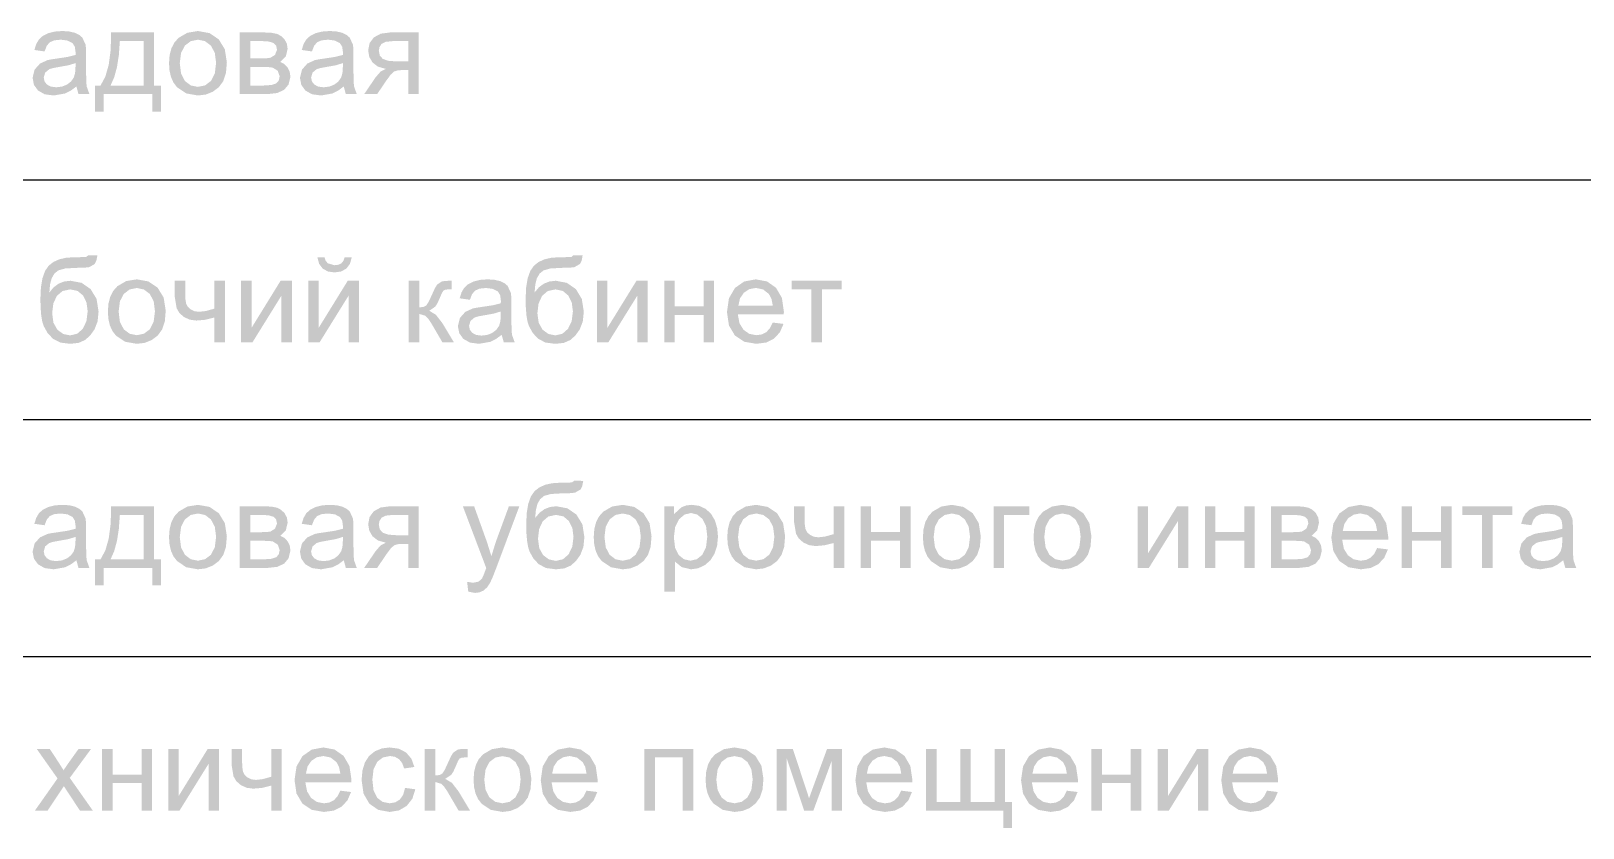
# Model space of a CAD drawing. Header units: millimetres. Extents: x 0 to 420, y 0 to 297.
# Drawn here: x 23.62 to 46.62, y 120.6 to 132.42 of the extents above; entities that cross this region are included whole.
import ezdxf

# ---------------------------------------------------------------- set-up
doc = ezdxf.new("R2010")
doc.units = ezdxf.units.MM
doc.layers.get('0').update_dxf_attribs({"linetype": 'CONTINUOUS'})

msp = doc.modelspace()

# ---------------------------------------------------------------- hatches: boundary and pattern name
at = {"true_color": 0x0000fb}
h = msp.add_hatch(color=0, dxfattribs=at)
h.paths.add_polyline_path([(24.294273, 131.600332), (24.209661, 131.537562), (24.128357, 131.496703), (23.95748, 131.466387), (23.82388, 131.484715), (23.725419, 131.540249), (23.664923, 131.624172), (23.644941, 131.728765), (23.675258, 131.851135), (23.755184, 131.940432), (23.867081, 131.991144), (23.924201, 132.002719), (24.004885, 132.014295), (24.167356, 132.038755), (24.281044, 132.067762), (24.282146, 132.108552), (24.271053, 132.188892), (24.238049, 132.241947), (24.164117, 132.281152), (24.06166, 132.294312), (23.966162, 132.284528), (23.899603, 132.255727), (23.854472, 132.20281), (23.822984, 132.120128), (23.6714, 132.141074), (23.698685, 132.229131), (23.739199, 132.29817), (23.797008, 132.351018), (23.8759, 132.390223), (23.972639, 132.414546), (24.08426, 132.422745), (24.190093, 132.415786), (24.274429, 132.395184), (24.337681, 132.363765), (24.381916, 132.325731), (24.430423, 132.220449), (24.436142, 132.164707), (24.43814, 132.077133), (24.43814, 131.870427), (24.43876, 131.77213), (24.440621, 131.693832), (24.443721, 131.635481), (24.448062, 131.597025), (24.487198, 131.487333), (24.325141, 131.487333)], flags=0)
h.paths.add_polyline_path([(24.281044, 131.946495), (24.175624, 131.914387), (24.028036, 131.888066), (23.946456, 131.873184), (23.892988, 131.856647), (23.831803, 131.806486), (23.810306, 131.732624), (23.82195, 131.675917), (23.857159, 131.629546), (23.914623, 131.59854), (23.994412, 131.588205), (24.079023, 131.597851), (24.153713, 131.627341), (24.214071, 131.673575), (24.256239, 131.734277), (24.274843, 131.799596), (24.281044, 131.88972)], flags=0)
h = msp.add_hatch(color=0, dxfattribs=at)
h.paths.add_polyline_path([(24.809445, 132.401799), (25.44665, 132.401799), (25.44665, 131.614664), (25.545869, 131.614664), (25.545869, 131.228262), (25.418538, 131.228262), (25.418538, 131.487333), (24.698099, 131.487333), (24.698099, 131.228262), (24.570769, 131.228262), (24.570769, 131.614664), (24.652349, 131.614664), (24.723559, 131.746955), (24.773478, 131.922242), (24.802107, 132.140523)], flags=0)
h.paths.add_polyline_path([(24.938429, 132.273917), (24.923331, 132.065566), (24.895366, 131.886206), (24.854481, 131.735888), (24.800625, 131.614664), (25.29231, 131.614664), (25.29231, 132.273917)], flags=0)
h = msp.add_hatch(color=0, dxfattribs=at)
h.paths.add_polyline_path([(25.66703, 131.944841), (25.675832, 132.063585), (25.702308, 132.165948), (25.74656, 132.251877), (25.808693, 132.321322), (25.939262, 132.397251), (26.095876, 132.422745), (26.267373, 132.391739), (26.404556, 132.298722), (26.494129, 132.151478), (26.52417, 131.957519), (26.510941, 131.799596), (26.471253, 131.679707), (26.406072, 131.589997), (26.316913, 131.522611), (26.211149, 131.480443), (26.095876, 131.466387), (25.922312, 131.497048), (25.785542, 131.589308), (25.733538, 131.657727), (25.69652, 131.739789), (25.674386, 131.835494)], flags=0)
h.paths.add_polyline_path([(25.826331, 131.944841), (25.845417, 131.790984), (25.90295, 131.681361), (25.989284, 131.615904), (26.095876, 131.594269), (26.201778, 131.616179), (26.28825, 131.681912), (26.345576, 131.792706), (26.364869, 131.949802), (26.345507, 132.098699), (26.287699, 132.206669), (26.200882, 132.272401), (26.095876, 132.294312), (25.989284, 132.27247), (25.90295, 132.20722), (25.845417, 132.097942)], flags=0)
h = msp.add_hatch(color=0, dxfattribs=at)
h.paths.add_polyline_path([(26.715779, 132.401799), (27.072966, 132.401799), (27.18755, 132.396149), (27.268648, 132.37975), (27.328317, 132.348813), (27.378891, 132.299273), (27.413617, 132.23485), (27.425193, 132.159264), (27.398183, 132.044611), (27.316603, 131.963583), (27.375446, 131.932646), (27.423539, 131.883105), (27.455785, 131.818475), (27.466534, 131.743097), (27.438766, 131.629684), (27.373378, 131.550171), (27.26975, 131.503042), (27.128088, 131.487333), (26.715779, 131.487333)], flags=0)
h.paths.add_polyline_path([(26.87067, 132.017051), (27.036035, 132.017051), (27.11913, 132.019531), (27.171634, 132.026973), (27.238331, 132.068865), (27.267545, 132.144381), (27.254729, 132.205566), (27.216282, 132.245254), (27.146829, 132.266613), (27.040996, 132.273917), (26.87067, 132.273917)], flags=0)
h.paths.add_polyline_path([(26.87067, 131.614664), (27.07462, 131.614664), (27.185483, 131.622174), (27.255418, 131.64498), (27.292694, 131.686735), (27.307233, 131.750814), (27.278569, 131.832394), (27.204707, 131.879798), (27.145038, 131.887239), (27.058083, 131.88972), (26.87067, 131.88972)], flags=0)
h = msp.add_hatch(color=0, dxfattribs=at)
h.paths.add_polyline_path([(28.256907, 131.600332), (28.172295, 131.537562), (28.090991, 131.496703), (27.920114, 131.466387), (27.786513, 131.484715), (27.688053, 131.540249), (27.627557, 131.624172), (27.607575, 131.728765), (27.637892, 131.851135), (27.717818, 131.940432), (27.829715, 131.991144), (27.886835, 132.002719), (27.967519, 132.014295), (28.129989, 132.038755), (28.243678, 132.067762), (28.24478, 132.108552), (28.233687, 132.188892), (28.200683, 132.241947), (28.126751, 132.281152), (28.024294, 132.294312), (27.928796, 132.284528), (27.862237, 132.255727), (27.817106, 132.20281), (27.785618, 132.120128), (27.634034, 132.141074), (27.661319, 132.229131), (27.701833, 132.29817), (27.759642, 132.351018), (27.838534, 132.390223), (27.935273, 132.414546), (28.046894, 132.422745), (28.152727, 132.415786), (28.237063, 132.395184), (28.300315, 132.363765), (28.34455, 132.325731), (28.393057, 132.220449), (28.398776, 132.164707), (28.400774, 132.077133), (28.400774, 131.870427), (28.401394, 131.77213), (28.403254, 131.693832), (28.406355, 131.635481), (28.410696, 131.597025), (28.449832, 131.487333), (28.287775, 131.487333)], flags=0)
h.paths.add_polyline_path([(28.243678, 131.946495), (28.138258, 131.914387), (27.99067, 131.888066), (27.90909, 131.873184), (27.855622, 131.856647), (27.794437, 131.806486), (27.77294, 131.732624), (27.784584, 131.675917), (27.819793, 131.629546), (27.877257, 131.59854), (27.957046, 131.588205), (28.041657, 131.597851), (28.116347, 131.627341), (28.176705, 131.673575), (28.218873, 131.734277), (28.237476, 131.799596), (28.243678, 131.88972)], flags=0)
h = msp.add_hatch(color=0, dxfattribs=at)
h.paths.add_polyline_path([(29.369596, 132.401799), (29.369596, 131.487333), (29.215807, 131.487333), (29.215807, 131.843969), (29.125959, 131.843969), (29.054508, 131.838595), (29.00414, 131.822472), (28.9546, 131.778099), (28.887283, 131.687424), (28.752235, 131.487333), (28.559861, 131.487333), (28.72743, 131.733726), (28.803498, 131.821783), (28.879566, 131.861057), (28.764224, 131.893854), (28.682782, 131.956417), (28.634688, 132.039926), (28.618841, 132.135011), (28.639649, 132.242636), (28.702626, 132.327936), (28.805152, 132.383264), (28.945712, 132.401799)], flags=0)
h.paths.add_polyline_path([(29.215807, 132.273917), (28.995321, 132.273917), (28.880944, 132.262893), (28.816176, 132.230371), (28.78641, 132.183724), (28.776489, 132.13005), (28.791096, 132.05853), (28.835469, 132.009334), (28.91698, 131.980808), (29.044379, 131.9713), (29.215807, 131.9713)], flags=0)
h = msp.add_hatch(color=0, dxfattribs=at)
h.paths.add_polyline_path([(24.469055, 129.096933), (24.605756, 129.095279), (24.590736, 129.017006), (24.564966, 128.966846), (24.483938, 128.920544), (24.410488, 128.91262), (24.28991, 128.910071), (24.127922, 128.9007), (24.027532, 128.873139), (23.967656, 128.824839), (23.92721, 128.754628), (23.903577, 128.661679), (23.893586, 128.545166), (23.956769, 128.621165), (24.030288, 128.675253), (24.113383, 128.707775), (24.207228, 128.718799), (24.371352, 128.687862), (24.504884, 128.595327), (24.593216, 128.449737), (24.622844, 128.260739), (24.607961, 128.11508), (24.563313, 127.998361), (24.498407, 127.90741), (24.422753, 127.839611), (24.326428, 127.797443), (24.201164, 127.783387), (24.055988, 127.80199), (23.947605, 127.857801), (23.867404, 127.942895), (23.808699, 128.049072), (23.787718, 128.117793), (23.772732, 128.208167), (23.763741, 128.320141), (23.760743, 128.453664), (23.7684, 128.620045), (23.791405, 128.756971), (23.829809, 128.864337), (23.883664, 128.942041), (23.953204, 128.997025), (24.039383, 129.036299), (24.142098, 129.059863), (24.261247, 129.067718), (24.385684, 129.068958), (24.441494, 129.072679)], flags=0)
h.paths.add_polyline_path([(24.461338, 128.265149), (24.444388, 128.394891), (24.393538, 128.499415), (24.311821, 128.567904), (24.202818, 128.590917), (24.088716, 128.566664), (24.004381, 128.494454), (23.952291, 128.381593), (23.934927, 128.236486), (23.954082, 128.095857), (24.012098, 127.992848), (24.098018, 127.929596), (24.201716, 127.908513), (24.306378, 127.932904), (24.389129, 128.006078), (24.443217, 128.119697)], flags=0)
h = msp.add_hatch(color=0, dxfattribs=at)
h.paths.add_polyline_path([(27.731148, 128.718799), (27.88604, 128.718799), (27.88604, 128.021512), (28.315988, 128.718799), (28.483006, 128.718799), (28.483006, 127.804333), (28.328115, 127.804333), (28.328115, 128.497762), (27.898167, 127.804333), (27.731148, 127.804333)], flags=0)
h.paths.add_polyline_path([(28.269135, 129.065513), (28.374968, 129.065513), (28.348785, 128.969946), (28.296144, 128.899598), (28.21925, 128.856465), (28.120858, 128.842271), (28.021501, 128.856465), (27.944469, 128.899598), (27.891897, 128.969533), (27.866196, 129.065513), (27.972029, 129.065513), (27.989806, 129.013837), (28.019985, 128.97787), (28.115897, 128.949207), (28.177013, 128.955959), (28.221179, 128.976768), (28.250944, 129.012872)], flags=0)
h = msp.add_hatch(color=0, dxfattribs=at)
h.paths.add_polyline_path([(31.660897, 129.096933), (31.797599, 129.095279), (31.782578, 129.017006), (31.756809, 128.966846), (31.67578, 128.920544), (31.602331, 128.91262), (31.481752, 128.910071), (31.319764, 128.9007), (31.219374, 128.873139), (31.159498, 128.824839), (31.119053, 128.754628), (31.095419, 128.661679), (31.085429, 128.545166), (31.148612, 128.621165), (31.22213, 128.675253), (31.305226, 128.707775), (31.39907, 128.718799), (31.563194, 128.687862), (31.696726, 128.595327), (31.785059, 128.449737), (31.814686, 128.260739), (31.799804, 128.11508), (31.755155, 127.998361), (31.69025, 127.90741), (31.614595, 127.839611), (31.51827, 127.797443), (31.393007, 127.783387), (31.24783, 127.80199), (31.139448, 127.857801), (31.059246, 127.942895), (31.000541, 128.049072), (30.979561, 128.117793), (30.964575, 128.208167), (30.955583, 128.320141), (30.952586, 128.453664), (30.960242, 128.620045), (30.983247, 128.756971), (31.021651, 128.864337), (31.075507, 128.942041), (31.145046, 128.997025), (31.231225, 129.036299), (31.333941, 129.059863), (31.453089, 129.067718), (31.577526, 129.068958), (31.633337, 129.072679)], flags=0)
h.paths.add_polyline_path([(31.65318, 128.265149), (31.63623, 128.394891), (31.585381, 128.499415), (31.503663, 128.567904), (31.39466, 128.590917), (31.280559, 128.566664), (31.196223, 128.494454), (31.144133, 128.381593), (31.12677, 128.236486), (31.145924, 128.095857), (31.20394, 127.992848), (31.289861, 127.929596), (31.393558, 127.908513), (31.49822, 127.932904), (31.580971, 128.006078), (31.635059, 128.119697)], flags=0)
h = msp.add_hatch(color=0, dxfattribs=at)
h.paths.add_polyline_path([(24.760931, 128.261842), (24.769733, 128.380585), (24.796208, 128.482948), (24.840461, 128.568877), (24.902593, 128.638322), (25.033162, 128.714251), (25.189776, 128.739745), (25.361273, 128.708739), (25.498457, 128.615722), (25.588029, 128.468478), (25.61807, 128.274519), (25.604841, 128.116596), (25.565154, 127.996707), (25.499973, 127.906997), (25.410814, 127.839611), (25.305049, 127.797443), (25.189776, 127.783387), (25.016212, 127.814048), (24.879442, 127.906308), (24.827438, 127.974727), (24.790421, 128.056789), (24.768286, 128.152494)], flags=0)
h.paths.add_polyline_path([(24.920232, 128.261842), (24.939318, 128.107984), (24.996851, 127.998361), (25.083185, 127.932904), (25.189776, 127.911269), (25.295678, 127.933179), (25.38215, 127.998912), (25.439477, 128.109706), (25.458769, 128.266802), (25.439408, 128.415699), (25.381599, 128.523669), (25.294783, 128.589401), (25.189776, 128.611312), (25.083185, 128.58947), (24.996851, 128.52422), (24.939318, 128.414942)], flags=0)
for points in [[(25.751802, 128.718799), (25.906693, 128.718799), (25.906693, 128.545717), (25.91, 128.44891), (25.919922, 128.383109), (25.94266, 128.33598), (25.984414, 128.295466), (26.041465, 128.267216), (26.111745, 128.257983), (26.212273, 128.269627), (26.338846, 128.304836), (26.338846, 128.718799), (26.494289, 128.718799), (26.494289, 127.804333), (26.338846, 127.804333), (26.338846, 128.173096), (26.200697, 128.13961), (26.072058, 128.128447), (25.973803, 128.141677), (25.887952, 128.181364), (25.821117, 128.240137), (25.779914, 128.3109), (25.751802, 128.479572)], [(26.73604, 128.718799), (26.890931, 128.718799), (26.890931, 128.021512), (27.320879, 128.718799), (27.487897, 128.718799), (27.487897, 127.804333), (27.333006, 127.804333), (27.333006, 128.497762), (26.903058, 127.804333), (26.73604, 127.804333)], [(29.220039, 128.718799), (29.375482, 128.718799), (29.375482, 128.323578), (29.438251, 128.330606), (29.47911, 128.35169), (29.515904, 128.407362), (29.566753, 128.517605), (29.607543, 128.607385), (29.640065, 128.66037), (29.70566, 128.706672), (29.754029, 128.715629), (29.824722, 128.718799), (29.856141, 128.718799), (29.856141, 128.590917), (29.812595, 128.591468), (29.762297, 128.586921), (29.734323, 128.573278), (29.71131, 128.535658), (29.679201, 128.46083), (29.645302, 128.384694), (29.614709, 128.336256), (29.52431, 128.273968), (29.623046, 128.213679), (29.720543, 128.087657), (29.890317, 127.804333), (29.719991, 127.804333), (29.554627, 128.087657), (29.506671, 128.158351), (29.46533, 128.200105), (29.375482, 128.227115), (29.375482, 127.804333), (29.220039, 127.804333)], [(32.010651, 128.718799), (32.165542, 128.718799), (32.165542, 128.021512), (32.59549, 128.718799), (32.762508, 128.718799), (32.762508, 127.804333), (32.607617, 127.804333), (32.607617, 128.497762), (32.177669, 127.804333), (32.010651, 127.804333)], [(33.006862, 128.718799), (33.161753, 128.718799), (33.161753, 128.33846), (33.59115, 128.33846), (33.59115, 128.718799), (33.746593, 128.718799), (33.746593, 127.804333), (33.59115, 127.804333), (33.59115, 128.210027), (33.161753, 128.210027), (33.161753, 127.804333), (33.006862, 127.804333)], [(34.894391, 128.718799), (35.63798, 128.718799), (35.63798, 128.590917), (35.34308, 128.590917), (35.34308, 127.804333), (35.189291, 127.804333), (35.189291, 128.590917), (34.894391, 128.590917)], [(30.102274, 124.107773), (30.085186, 124.253294), (30.173932, 124.239513), (30.256614, 124.256601), (30.307326, 124.305108), (30.32648, 124.345553), (30.35473, 124.420312), (30.368511, 124.458346), (30.021796, 125.374466), (30.188814, 125.374466), (30.378984, 124.844748), (30.44513, 124.633081), (30.509071, 124.84144), (30.704752, 125.374466), (30.859643, 125.374466), (30.511827, 124.444565), (30.461873, 124.317304), (30.424735, 124.236757), (30.380224, 124.17068), (30.329926, 124.124861), (30.271221, 124.098058), (30.202595, 124.089032)], [(34.93208, 125.374466), (35.086972, 125.374466), (35.086972, 125.201384), (35.090279, 125.104577), (35.100201, 125.038776), (35.122938, 124.991647), (35.164693, 124.951132), (35.221744, 124.922883), (35.292024, 124.91365), (35.392552, 124.925294), (35.519124, 124.960503), (35.519124, 125.374466), (35.674567, 125.374466), (35.674567, 124.46), (35.519124, 124.46), (35.519124, 124.828763), (35.380976, 124.795276), (35.252336, 124.784114), (35.154082, 124.797343), (35.06823, 124.837031), (35.001395, 124.895804), (34.960192, 124.966566), (34.93208, 125.135238)], [(35.91742, 125.374466), (36.072312, 125.374466), (36.072312, 124.994127), (36.501709, 124.994127), (36.501709, 125.374466), (36.657151, 125.374466), (36.657151, 124.46), (36.501709, 124.46), (36.501709, 124.865694), (36.072312, 124.865694), (36.072312, 124.46), (35.91742, 124.46)], [(37.889837, 125.374466), (38.415696, 125.374466), (38.415696, 125.246584), (38.044728, 125.246584), (38.044728, 124.46), (37.889837, 124.46)], [(40.023145, 125.374466), (40.178036, 125.374466), (40.178036, 124.677178), (40.607984, 125.374466), (40.775002, 125.374466), (40.775002, 124.46), (40.620111, 124.46), (40.620111, 125.153428), (40.190163, 124.46), (40.023145, 124.46)], [(41.019356, 125.374466), (41.174248, 125.374466), (41.174248, 124.994127), (41.603644, 124.994127), (41.603644, 125.374466), (41.759087, 125.374466), (41.759087, 124.46), (41.603644, 124.46), (41.603644, 124.865694), (41.174248, 124.865694), (41.174248, 124.46), (41.019356, 124.46)], [(43.937037, 125.374466), (44.091928, 125.374466), (44.091928, 124.994127), (44.521325, 124.994127), (44.521325, 125.374466), (44.676768, 125.374466), (44.676768, 124.46), (44.521325, 124.46), (44.521325, 124.865694), (44.091928, 124.865694), (44.091928, 124.46), (43.937037, 124.46)], [(44.834797, 125.374466), (45.578387, 125.374466), (45.578387, 125.246584), (45.283487, 125.246584), (45.283487, 124.46), (45.129698, 124.46), (45.129698, 125.246584), (44.834797, 125.246584)], [(23.680125, 120.861666), (24.014713, 121.337365), (23.705481, 121.776132), (23.898958, 121.776132), (24.039517, 121.56171), (24.103458, 121.459184), (24.172912, 121.560056), (24.327252, 121.776132), (24.51246, 121.776132), (24.196063, 121.345633), (24.536714, 120.861666), (24.345993, 120.861666), (24.15858, 121.146093), (24.108419, 121.222712), (23.86809, 120.861666)], [(24.674935, 121.776132), (24.829827, 121.776132), (24.829827, 121.395794), (25.259224, 121.395794), (25.259224, 121.776132), (25.414666, 121.776132), (25.414666, 120.861666), (25.259224, 120.861666), (25.259224, 121.267361), (24.829827, 121.267361), (24.829827, 120.861666), (24.674935, 120.861666)], [(25.656481, 121.776132), (25.811372, 121.776132), (25.811372, 121.078845), (26.24132, 121.776132), (26.408338, 121.776132), (26.408338, 120.861666), (26.253447, 120.861666), (26.253447, 121.555095), (25.823499, 120.861666), (25.656481, 120.861666)], [(26.594815, 121.776132), (26.749706, 121.776132), (26.749706, 121.603051), (26.753013, 121.506244), (26.762935, 121.440442), (26.785673, 121.393313), (26.827427, 121.352799), (26.884478, 121.324549), (26.954758, 121.315316), (27.055286, 121.326961), (27.181859, 121.36217), (27.181859, 121.776132), (27.337302, 121.776132), (27.337302, 120.861666), (27.181859, 120.861666), (27.181859, 121.230429), (27.04371, 121.196943), (26.915071, 121.185781), (26.816816, 121.19901), (26.730965, 121.238697), (26.66413, 121.297471), (26.622927, 121.368233), (26.594815, 121.536905)], [(29.165787, 121.196805), (29.317922, 121.176961), (29.273412, 121.036333), (29.190041, 120.930017), (29.075594, 120.863044), (28.937584, 120.84072), (28.767947, 120.871381), (28.635518, 120.963641), (28.549942, 121.112814), (28.521416, 121.315316), (28.533543, 121.454154), (28.570475, 121.574388), (28.632142, 121.671539), (28.719854, 121.741406), (28.824447, 121.783091), (28.938135, 121.797079), (29.073596, 121.77813), (29.181772, 121.721562), (29.259425, 121.630129), (29.303591, 121.50769), (29.152558, 121.484539), (29.122792, 121.565086), (29.07649, 121.622894), (29.016132, 121.657897), (28.944199, 121.669748), (28.837952, 121.648664), (28.754029, 121.585412), (28.698977, 121.47696), (28.680718, 121.319726), (28.698219, 121.160563), (28.751273, 121.051835), (28.832646, 120.989341), (28.93593, 120.968602), (29.019439, 120.982382), (29.088066, 121.024275), (29.138089, 121.09545)], [(29.457798, 121.776132), (29.613241, 121.776132), (29.613241, 121.380911), (29.67601, 121.387939), (29.716869, 121.409023), (29.753663, 121.464696), (29.804512, 121.574939), (29.845302, 121.664718), (29.877824, 121.717704), (29.943419, 121.764006), (29.991788, 121.772963), (30.062481, 121.776132), (30.0939, 121.776132), (30.0939, 121.64825), (30.050354, 121.648802), (30.000056, 121.644254), (29.972082, 121.630611), (29.949069, 121.592991), (29.91696, 121.518164), (29.883061, 121.442027), (29.852468, 121.393589), (29.762069, 121.331302), (29.860805, 121.271012), (29.958301, 121.144991), (30.128076, 120.861666), (29.95775, 120.861666), (29.792386, 121.144991), (29.74443, 121.215684), (29.703089, 121.257439), (29.613241, 121.284448), (29.613241, 120.861666), (29.457798, 120.861666)], [(32.714134, 121.776132), (33.435674, 121.776132), (33.435674, 120.861666), (33.280783, 120.861666), (33.280783, 121.64825), (32.869025, 121.64825), (32.869025, 120.861666), (32.714134, 120.861666)], [(34.672055, 121.776132), (34.912936, 121.776132), (35.153266, 121.044118), (35.420606, 121.776132), (35.643297, 121.776132), (35.643297, 120.861666), (35.488405, 120.861666), (35.488405, 121.59809), (35.217758, 120.861666), (35.079403, 120.861666), (34.82364, 121.633368), (34.82364, 120.861666), (34.672055, 120.861666)], [(36.887124, 121.776132), (37.042567, 121.776132), (37.042567, 120.988997), (37.395345, 120.988997), (37.395345, 121.776132), (37.550236, 121.776132), (37.550236, 120.988997), (37.904668, 120.988997), (37.904668, 121.776132), (38.058457, 121.776132), (38.058457, 120.988997), (38.160983, 120.988997), (38.160983, 120.602595), (38.03255, 120.602595), (38.03255, 120.861666), (36.887124, 120.861666)], [(39.338105, 121.776132), (39.492997, 121.776132), (39.492997, 121.395794), (39.922393, 121.395794), (39.922393, 121.776132), (40.077836, 121.776132), (40.077836, 120.861666), (39.922393, 120.861666), (39.922393, 121.267361), (39.492997, 121.267361), (39.492997, 120.861666), (39.338105, 120.861666)], [(40.31965, 121.776132), (40.474542, 121.776132), (40.474542, 121.078845), (40.90449, 121.776132), (41.071508, 121.776132), (41.071508, 120.861666), (40.916617, 120.861666), (40.916617, 121.555095), (40.486669, 120.861666), (40.31965, 120.861666)]]:
    msp.add_hatch(color=0, dxfattribs=at).paths.add_polyline_path(points, flags=0)
h = msp.add_hatch(color=0, dxfattribs=at)
h.paths.add_polyline_path([(30.597817, 127.917332), (30.513206, 127.854562), (30.431901, 127.813703), (30.261025, 127.783387), (30.127424, 127.801715), (30.028963, 127.857249), (29.968467, 127.941172), (29.948486, 128.045765), (29.978803, 128.168135), (30.058729, 128.257432), (30.170625, 128.308144), (30.227745, 128.319719), (30.308429, 128.331295), (30.4709, 128.355755), (30.584588, 128.384763), (30.585691, 128.425552), (30.574597, 128.505892), (30.541593, 128.558947), (30.467662, 128.598152), (30.365204, 128.611312), (30.269706, 128.601528), (30.203147, 128.572727), (30.158016, 128.51981), (30.126528, 128.437128), (29.974944, 128.458074), (30.002229, 128.546131), (30.042743, 128.61517), (30.100552, 128.668018), (30.179445, 128.707223), (30.276183, 128.731546), (30.387804, 128.739745), (30.493638, 128.732786), (30.577974, 128.712184), (30.641225, 128.680765), (30.685461, 128.642731), (30.733967, 128.537449), (30.739686, 128.481707), (30.741684, 128.394133), (30.741684, 128.187427), (30.742305, 128.08913), (30.744165, 128.010832), (30.747266, 127.952481), (30.751606, 127.914025), (30.790743, 127.804333), (30.628685, 127.804333)], flags=0)
h.paths.add_polyline_path([(30.584588, 128.263495), (30.479168, 128.231387), (30.33158, 128.205066), (30.25, 128.190184), (30.196533, 128.173647), (30.135348, 128.123486), (30.11385, 128.049624), (30.125495, 127.992917), (30.160704, 127.946546), (30.218168, 127.915541), (30.297956, 127.905205), (30.382568, 127.914851), (30.457257, 127.944342), (30.517615, 127.990575), (30.559783, 128.051277), (30.578387, 128.116596), (30.584588, 128.20672)], flags=0)
h = msp.add_hatch(color=0, dxfattribs=at)
h.paths.add_polyline_path([(34.614588, 128.098682), (34.774991, 128.078838), (34.720835, 127.954263), (34.634432, 127.861108), (34.517574, 127.802817), (34.372604, 127.783387), (34.192426, 127.814117), (34.054002, 127.906859), (33.965945, 128.055687), (33.936593, 128.254124), (33.966083, 128.458625), (34.055104, 128.611863), (34.191668, 128.707637), (34.363785, 128.739745), (34.530459, 128.708395), (34.663646, 128.614619), (34.750738, 128.464482), (34.779952, 128.263495), (34.77885, 128.222154), (34.096997, 128.222154), (34.122284, 128.088691), (34.181884, 127.991195), (34.268218, 127.931181), (34.373156, 127.911269), (34.452117, 127.922431), (34.518676, 127.955917), (34.572833, 128.013864)], flags=0)
h.paths.add_polyline_path([(34.105265, 128.349485), (34.616241, 128.349485), (34.596329, 128.450288), (34.557813, 128.522566), (34.472374, 128.589815), (34.365439, 128.612414), (34.267391, 128.594362), (34.186294, 128.540756), (34.129656, 128.456903)], flags=0)
h = msp.add_hatch(color=0, dxfattribs=at)
h.paths.add_polyline_path([(31.669797, 125.752599), (31.806498, 125.750946), (31.791477, 125.672673), (31.765708, 125.622513), (31.68468, 125.57621), (31.61123, 125.568287), (31.490652, 125.565737), (31.328663, 125.556367), (31.228273, 125.528806), (31.168398, 125.480506), (31.127952, 125.410295), (31.104319, 125.317346), (31.094328, 125.200833), (31.157511, 125.276832), (31.231029, 125.33092), (31.314125, 125.363441), (31.407969, 125.374466), (31.572094, 125.343529), (31.705626, 125.250993), (31.793958, 125.105404), (31.823586, 124.916406), (31.808703, 124.770747), (31.764055, 124.654027), (31.699149, 124.563077), (31.623495, 124.495277), (31.52717, 124.453109), (31.401906, 124.439053), (31.25673, 124.457657), (31.148347, 124.513467), (31.068145, 124.598561), (31.009441, 124.704739), (30.98846, 124.77346), (30.973474, 124.863834), (30.964482, 124.975808), (30.961485, 125.109331), (30.969142, 125.275712), (30.992146, 125.412637), (31.030551, 125.520004), (31.084406, 125.597708), (31.153945, 125.652692), (31.240124, 125.691966), (31.34284, 125.71553), (31.461989, 125.723385), (31.586425, 125.724625), (31.642236, 125.728346)], flags=0)
h.paths.add_polyline_path([(31.66208, 124.920815), (31.64513, 125.050558), (31.59428, 125.155082), (31.512563, 125.22357), (31.40356, 125.246584), (31.289458, 125.22233), (31.205122, 125.150121), (31.153032, 125.03726), (31.135669, 124.892152), (31.154824, 124.751523), (31.212839, 124.648515), (31.29876, 124.585263), (31.402457, 124.564179), (31.507119, 124.58857), (31.58987, 124.661744), (31.643958, 124.775364)], flags=0)
h = msp.add_hatch(color=0, dxfattribs=at)
h.paths.add_polyline_path([(24.294273, 124.572999), (24.209661, 124.510229), (24.128357, 124.46937), (23.95748, 124.439053), (23.82388, 124.457381), (23.725419, 124.512916), (23.664923, 124.596839), (23.644941, 124.701432), (23.675258, 124.823802), (23.755184, 124.913098), (23.867081, 124.96381), (23.924201, 124.975386), (24.004885, 124.986961), (24.167356, 125.011421), (24.281044, 125.040429), (24.282146, 125.081219), (24.271053, 125.161559), (24.238049, 125.214613), (24.164117, 125.253818), (24.06166, 125.266979), (23.966162, 125.257195), (23.899603, 125.228394), (23.854472, 125.175477), (23.822984, 125.092795), (23.6714, 125.113741), (23.698685, 125.201797), (23.739199, 125.270837), (23.797008, 125.323685), (23.8759, 125.36289), (23.972639, 125.387213), (24.08426, 125.395412), (24.190093, 125.388453), (24.274429, 125.367851), (24.337681, 125.336432), (24.381916, 125.298398), (24.430423, 125.193116), (24.436142, 125.137374), (24.43814, 125.0498), (24.43814, 124.843094), (24.43876, 124.744797), (24.440621, 124.666499), (24.443721, 124.608147), (24.448062, 124.569691), (24.487198, 124.46), (24.325141, 124.46)], flags=0)
h.paths.add_polyline_path([(24.281044, 124.919162), (24.175624, 124.887054), (24.028036, 124.860733), (23.946456, 124.84585), (23.892988, 124.829314), (23.831803, 124.779153), (23.810306, 124.70529), (23.82195, 124.648584), (23.857159, 124.602213), (23.914623, 124.571207), (23.994412, 124.560872), (24.079023, 124.570518), (24.153713, 124.600008), (24.214071, 124.646241), (24.256239, 124.706944), (24.274843, 124.772263), (24.281044, 124.862387)], flags=0)
h = msp.add_hatch(color=0, dxfattribs=at)
h.paths.add_polyline_path([(24.809445, 125.374466), (25.44665, 125.374466), (25.44665, 124.58733), (25.545869, 124.58733), (25.545869, 124.200928), (25.418538, 124.200928), (25.418538, 124.46), (24.698099, 124.46), (24.698099, 124.200928), (24.570769, 124.200928), (24.570769, 124.58733), (24.652349, 124.58733), (24.723559, 124.719622), (24.773478, 124.894908), (24.802107, 125.11319)], flags=0)
h.paths.add_polyline_path([(24.938429, 125.246584), (24.923331, 125.038233), (24.895366, 124.858873), (24.854481, 124.708555), (24.800625, 124.58733), (25.29231, 124.58733), (25.29231, 125.246584)], flags=0)
h = msp.add_hatch(color=0, dxfattribs=at)
h.paths.add_polyline_path([(25.66703, 124.917508), (25.675832, 125.036252), (25.702308, 125.138614), (25.74656, 125.224544), (25.808693, 125.293988), (25.939262, 125.369918), (26.095876, 125.395412), (26.267373, 125.364406), (26.404556, 125.271388), (26.494129, 125.124145), (26.52417, 124.930186), (26.510941, 124.772263), (26.471253, 124.652374), (26.406072, 124.562663), (26.316913, 124.495277), (26.211149, 124.453109), (26.095876, 124.439053), (25.922312, 124.469715), (25.785542, 124.561974), (25.733538, 124.630394), (25.69652, 124.712456), (25.674386, 124.808161)], flags=0)
h.paths.add_polyline_path([(25.826331, 124.917508), (25.845417, 124.76365), (25.90295, 124.654027), (25.989284, 124.58857), (26.095876, 124.566935), (26.201778, 124.588846), (26.28825, 124.654578), (26.345576, 124.765373), (26.364869, 124.922469), (26.345507, 125.071366), (26.287699, 125.179335), (26.200882, 125.245068), (26.095876, 125.266979), (25.989284, 125.245137), (25.90295, 125.179887), (25.845417, 125.070608)], flags=0)
h = msp.add_hatch(color=0, dxfattribs=at)
h.paths.add_polyline_path([(26.715779, 125.374466), (27.072966, 125.374466), (27.18755, 125.368816), (27.268648, 125.352417), (27.328317, 125.32148), (27.378891, 125.27194), (27.413617, 125.207516), (27.425193, 125.131931), (27.398183, 125.017278), (27.316603, 124.93625), (27.375446, 124.905313), (27.423539, 124.855772), (27.455785, 124.791142), (27.466534, 124.715763), (27.438766, 124.602351), (27.373378, 124.522838), (27.26975, 124.475709), (27.128088, 124.46), (26.715779, 124.46)], flags=0)
h.paths.add_polyline_path([(26.87067, 124.989717), (27.036035, 124.989717), (27.11913, 124.992198), (27.171634, 124.999639), (27.238331, 125.041532), (27.267545, 125.117048), (27.254729, 125.178233), (27.216282, 125.217921), (27.146829, 125.23928), (27.040996, 125.246584), (26.87067, 125.246584)], flags=0)
h.paths.add_polyline_path([(26.87067, 124.58733), (27.07462, 124.58733), (27.185483, 124.594841), (27.255418, 124.617647), (27.292694, 124.659402), (27.307233, 124.72348), (27.278569, 124.80506), (27.204707, 124.852465), (27.145038, 124.859906), (27.058083, 124.862387), (26.87067, 124.862387)], flags=0)
h = msp.add_hatch(color=0, dxfattribs=at)
h.paths.add_polyline_path([(28.256907, 124.572999), (28.172295, 124.510229), (28.090991, 124.46937), (27.920114, 124.439053), (27.786513, 124.457381), (27.688053, 124.512916), (27.627557, 124.596839), (27.607575, 124.701432), (27.637892, 124.823802), (27.717818, 124.913098), (27.829715, 124.96381), (27.886835, 124.975386), (27.967519, 124.986961), (28.129989, 125.011421), (28.243678, 125.040429), (28.24478, 125.081219), (28.233687, 125.161559), (28.200683, 125.214613), (28.126751, 125.253818), (28.024294, 125.266979), (27.928796, 125.257195), (27.862237, 125.228394), (27.817106, 125.175477), (27.785618, 125.092795), (27.634034, 125.113741), (27.661319, 125.201797), (27.701833, 125.270837), (27.759642, 125.323685), (27.838534, 125.36289), (27.935273, 125.387213), (28.046894, 125.395412), (28.152727, 125.388453), (28.237063, 125.367851), (28.300315, 125.336432), (28.34455, 125.298398), (28.393057, 125.193116), (28.398776, 125.137374), (28.400774, 125.0498), (28.400774, 124.843094), (28.401394, 124.744797), (28.403254, 124.666499), (28.406355, 124.608147), (28.410696, 124.569691), (28.449832, 124.46), (28.287775, 124.46)], flags=0)
h.paths.add_polyline_path([(28.243678, 124.919162), (28.138258, 124.887054), (27.99067, 124.860733), (27.90909, 124.84585), (27.855622, 124.829314), (27.794437, 124.779153), (27.77294, 124.70529), (27.784584, 124.648584), (27.819793, 124.602213), (27.877257, 124.571207), (27.957046, 124.560872), (28.041657, 124.570518), (28.116347, 124.600008), (28.176705, 124.646241), (28.218873, 124.706944), (28.237476, 124.772263), (28.243678, 124.862387)], flags=0)
h = msp.add_hatch(color=0, dxfattribs=at)
h.paths.add_polyline_path([(29.369596, 125.374466), (29.369596, 124.46), (29.215807, 124.46), (29.215807, 124.816636), (29.125959, 124.816636), (29.054508, 124.811261), (29.00414, 124.795138), (28.9546, 124.750766), (28.887283, 124.660091), (28.752235, 124.46), (28.559861, 124.46), (28.72743, 124.706393), (28.803498, 124.794449), (28.879566, 124.833723), (28.764224, 124.866521), (28.682782, 124.929084), (28.634688, 125.012593), (28.618841, 125.107677), (28.639649, 125.215302), (28.702626, 125.300603), (28.805152, 125.355931), (28.945712, 125.374466)], flags=0)
h.paths.add_polyline_path([(29.215807, 125.246584), (28.995321, 125.246584), (28.880944, 125.235559), (28.816176, 125.203038), (28.78641, 125.156391), (28.776489, 125.102717), (28.791096, 125.031196), (28.835469, 124.982), (28.91698, 124.953475), (29.044379, 124.943967), (29.215807, 124.943967)], flags=0)
h = msp.add_hatch(color=0, dxfattribs=at)
h.paths.add_polyline_path([(31.961672, 124.917508), (31.970475, 125.036252), (31.99695, 125.138614), (32.041202, 125.224544), (32.103335, 125.293988), (32.233904, 125.369918), (32.390518, 125.395412), (32.562015, 125.364406), (32.699198, 125.271388), (32.788771, 125.124145), (32.818812, 124.930186), (32.805583, 124.772263), (32.765896, 124.652374), (32.700714, 124.562663), (32.611555, 124.495277), (32.505791, 124.453109), (32.390518, 124.439053), (32.216954, 124.469715), (32.080184, 124.561974), (32.02818, 124.630394), (31.991162, 124.712456), (31.969028, 124.808161)], flags=0)
h.paths.add_polyline_path([(32.120974, 124.917508), (32.140059, 124.76365), (32.197593, 124.654027), (32.283927, 124.58857), (32.390518, 124.566935), (32.49642, 124.588846), (32.582892, 124.654578), (32.640218, 124.765373), (32.659511, 124.922469), (32.64015, 125.071366), (32.582341, 125.179335), (32.495524, 125.245068), (32.390518, 125.266979), (32.283927, 125.245137), (32.197593, 125.179887), (32.140059, 125.070608)], flags=0)
h = msp.add_hatch(color=0, dxfattribs=at)
h.paths.add_polyline_path([(33.009318, 124.109427), (33.009318, 125.374466), (33.15043, 125.374466), (33.15043, 125.255954), (33.263429, 125.360134), (33.332882, 125.386455), (33.415564, 125.395412), (33.525945, 125.380185), (33.62227, 125.334778), (33.700818, 125.262087), (33.757869, 125.165004), (33.792113, 125.049731), (33.80362, 124.924123), (33.790873, 124.790866), (33.752908, 124.671666), (33.690965, 124.572172), (33.606285, 124.499136), (33.507893, 124.454212), (33.40454, 124.439053), (33.265634, 124.471575), (33.16421, 124.554809), (33.16421, 124.109427)], flags=0)
h.paths.add_polyline_path([(33.149878, 124.911996), (33.167655, 124.758483), (33.220985, 124.651271), (33.299878, 124.588019), (33.394067, 124.566935), (33.489978, 124.58857), (33.571007, 124.654027), (33.626335, 124.765648), (33.64487, 124.925225), (33.626748, 125.077843), (33.57266, 125.187052), (33.493768, 125.252303), (33.401232, 125.274144), (33.307802, 125.250993), (33.225946, 125.18154), (33.168895, 125.067852)], flags=0)
h = msp.add_hatch(color=0, dxfattribs=at)
h.paths.add_polyline_path([(33.941209, 124.917508), (33.950011, 125.036252), (33.976487, 125.138614), (34.020739, 125.224544), (34.082872, 125.293988), (34.213441, 125.369918), (34.370055, 125.395412), (34.541552, 125.364406), (34.678735, 125.271388), (34.768308, 125.124145), (34.798349, 124.930186), (34.78512, 124.772263), (34.745432, 124.652374), (34.680251, 124.562663), (34.591092, 124.495277), (34.485328, 124.453109), (34.370055, 124.439053), (34.196491, 124.469715), (34.059721, 124.561974), (34.007717, 124.630394), (33.970699, 124.712456), (33.948565, 124.808161)], flags=0)
h.paths.add_polyline_path([(34.10051, 124.917508), (34.119596, 124.76365), (34.177129, 124.654027), (34.263463, 124.58857), (34.370055, 124.566935), (34.475957, 124.588846), (34.562429, 124.654578), (34.619755, 124.765373), (34.639048, 124.922469), (34.619686, 125.071366), (34.561878, 125.179335), (34.475061, 125.245068), (34.370055, 125.266979), (34.263463, 125.245137), (34.177129, 125.179887), (34.119596, 125.070608)], flags=0)
h = msp.add_hatch(color=0, dxfattribs=at)
h.paths.add_polyline_path([(36.841088, 124.917508), (36.84989, 125.036252), (36.876366, 125.138614), (36.920618, 125.224544), (36.982751, 125.293988), (37.11332, 125.369918), (37.269934, 125.395412), (37.441431, 125.364406), (37.578614, 125.271388), (37.668187, 125.124145), (37.698228, 124.930186), (37.684999, 124.772263), (37.645311, 124.652374), (37.58013, 124.562663), (37.490971, 124.495277), (37.385207, 124.453109), (37.269934, 124.439053), (37.09637, 124.469715), (36.9596, 124.561974), (36.907596, 124.630394), (36.870578, 124.712456), (36.848444, 124.808161)], flags=0)
h.paths.add_polyline_path([(37.000389, 124.917508), (37.019475, 124.76365), (37.077008, 124.654027), (37.163342, 124.58857), (37.269934, 124.566935), (37.375836, 124.588846), (37.462308, 124.654578), (37.519634, 124.765373), (37.538927, 124.922469), (37.519565, 125.071366), (37.461757, 125.179335), (37.37494, 125.245068), (37.269934, 125.266979), (37.163342, 125.245137), (37.077008, 125.179887), (37.019475, 125.070608)], flags=0)
h = msp.add_hatch(color=0, dxfattribs=at)
h.paths.add_polyline_path([(38.480615, 124.917508), (38.489417, 125.036252), (38.515892, 125.138614), (38.560145, 125.224544), (38.622277, 125.293988), (38.752846, 125.369918), (38.90946, 125.395412), (39.080957, 125.364406), (39.218141, 125.271388), (39.307713, 125.124145), (39.337754, 124.930186), (39.324525, 124.772263), (39.284838, 124.652374), (39.219657, 124.562663), (39.130497, 124.495277), (39.024733, 124.453109), (38.90946, 124.439053), (38.735896, 124.469715), (38.599126, 124.561974), (38.547122, 124.630394), (38.510105, 124.712456), (38.48797, 124.808161)], flags=0)
h.paths.add_polyline_path([(38.639916, 124.917508), (38.659002, 124.76365), (38.716535, 124.654027), (38.802869, 124.58857), (38.90946, 124.566935), (39.015362, 124.588846), (39.101834, 124.654578), (39.159161, 124.765373), (39.178453, 124.922469), (39.159092, 125.071366), (39.101283, 125.179335), (39.014467, 125.245068), (38.90946, 125.266979), (38.802869, 125.245137), (38.716535, 125.179887), (38.659002, 125.070608)], flags=0)
h = msp.add_hatch(color=0, dxfattribs=at)
h.paths.add_polyline_path([(42.002004, 125.374466), (42.359191, 125.374466), (42.473775, 125.368816), (42.554873, 125.352417), (42.614542, 125.32148), (42.665116, 125.27194), (42.699842, 125.207516), (42.711418, 125.131931), (42.684408, 125.017278), (42.602829, 124.93625), (42.661671, 124.905313), (42.709764, 124.855772), (42.74201, 124.791142), (42.752759, 124.715763), (42.724992, 124.602351), (42.659604, 124.522838), (42.555975, 124.475709), (42.414313, 124.46), (42.002004, 124.46)], flags=0)
h.paths.add_polyline_path([(42.156895, 124.989717), (42.32226, 124.989717), (42.405356, 124.992198), (42.457859, 124.999639), (42.524556, 125.041532), (42.55377, 125.117048), (42.540955, 125.178233), (42.502507, 125.217921), (42.433054, 125.23928), (42.327221, 125.246584), (42.156895, 125.246584)], flags=0)
h.paths.add_polyline_path([(42.156895, 124.58733), (42.360845, 124.58733), (42.471708, 124.594841), (42.541644, 124.617647), (42.57892, 124.659402), (42.593458, 124.72348), (42.564795, 124.80506), (42.490932, 124.852465), (42.431263, 124.859906), (42.344309, 124.862387), (42.156895, 124.862387)], flags=0)
h = msp.add_hatch(color=0, dxfattribs=at)
h.paths.add_polyline_path([(43.572346, 124.754348), (43.73275, 124.734505), (43.678593, 124.60993), (43.59219, 124.516775), (43.475333, 124.458484), (43.330363, 124.439053), (43.150184, 124.469784), (43.011761, 124.562526), (42.923704, 124.711354), (42.894352, 124.909791), (42.923842, 125.114292), (43.012863, 125.26753), (43.149427, 125.363304), (43.321544, 125.395412), (43.488217, 125.364061), (43.621405, 125.270286), (43.708497, 125.120149), (43.737711, 124.919162), (43.736609, 124.877821), (43.054755, 124.877821), (43.080042, 124.744358), (43.139642, 124.646861), (43.225977, 124.586848), (43.330914, 124.566935), (43.409876, 124.578097), (43.476435, 124.611584), (43.530592, 124.66953)], flags=0)
h.paths.add_polyline_path([(43.063024, 125.005151), (43.574, 125.005151), (43.554087, 125.105955), (43.515571, 125.178233), (43.430133, 125.245481), (43.323197, 125.268081), (43.22515, 125.250029), (43.144052, 125.196423), (43.087415, 125.112569)], flags=0)
h = msp.add_hatch(color=0, dxfattribs=at)
h.paths.add_polyline_path([(46.330861, 124.572999), (46.24625, 124.510229), (46.164945, 124.46937), (45.994069, 124.439053), (45.860468, 124.457381), (45.762007, 124.512916), (45.701511, 124.596839), (45.681529, 124.701432), (45.711846, 124.823802), (45.791773, 124.913098), (45.903669, 124.96381), (45.960789, 124.975386), (46.041473, 124.986961), (46.203944, 125.011421), (46.317632, 125.040429), (46.318734, 125.081219), (46.307641, 125.161559), (46.274637, 125.214613), (46.200705, 125.253818), (46.098248, 125.266979), (46.00275, 125.257195), (45.936191, 125.228394), (45.89106, 125.175477), (45.859572, 125.092795), (45.707988, 125.113741), (45.735273, 125.201797), (45.775787, 125.270837), (45.833596, 125.323685), (45.912489, 125.36289), (46.009227, 125.387213), (46.120848, 125.395412), (46.226681, 125.388453), (46.311017, 125.367851), (46.374269, 125.336432), (46.418504, 125.298398), (46.467011, 125.193116), (46.47273, 125.137374), (46.474728, 125.0498), (46.474728, 124.843094), (46.475348, 124.744797), (46.477209, 124.666499), (46.480309, 124.608147), (46.48465, 124.569691), (46.523786, 124.46), (46.361729, 124.46)], flags=0)
h.paths.add_polyline_path([(46.317632, 124.919162), (46.212212, 124.887054), (46.064624, 124.860733), (45.983044, 124.84585), (45.929576, 124.829314), (45.868391, 124.779153), (45.846894, 124.70529), (45.858538, 124.648584), (45.893747, 124.602213), (45.951212, 124.571207), (46.031, 124.560872), (46.115611, 124.570518), (46.190301, 124.600008), (46.250659, 124.646241), (46.292827, 124.706944), (46.311431, 124.772263), (46.317632, 124.862387)], flags=0)
h = msp.add_hatch(color=0, dxfattribs=at)
h.paths.add_polyline_path([(28.205233, 121.156015), (28.365637, 121.136171), (28.31148, 121.011597), (28.225077, 120.918441), (28.108219, 120.86015), (27.96325, 120.84072), (27.783071, 120.87145), (27.644647, 120.964192), (27.556591, 121.11302), (27.527238, 121.311458), (27.556728, 121.515959), (27.64575, 121.669197), (27.782313, 121.76497), (27.95443, 121.797079), (28.121104, 121.765728), (28.254291, 121.671953), (28.341383, 121.521815), (28.370598, 121.320829), (28.369495, 121.279487), (27.687642, 121.279487), (27.712929, 121.146024), (27.772529, 121.048528), (27.858863, 120.988515), (27.963801, 120.968602), (28.042762, 120.979764), (28.109322, 121.01325), (28.163479, 121.071197)], flags=0)
h.paths.add_polyline_path([(27.69591, 121.406818), (28.206887, 121.406818), (28.186974, 121.507622), (28.148458, 121.5799), (28.06302, 121.647148), (27.956084, 121.669748), (27.858036, 121.651695), (27.776939, 121.59809), (27.720301, 121.514236)], flags=0)
h = msp.add_hatch(color=0, dxfattribs=at)
h.paths.add_polyline_path([(30.180732, 121.319175), (30.189535, 121.437919), (30.21601, 121.540281), (30.260262, 121.62621), (30.322395, 121.695655), (30.452964, 121.771585), (30.609578, 121.797079), (30.781075, 121.766073), (30.918259, 121.673055), (31.007831, 121.525812), (31.037872, 121.331853), (31.024643, 121.17393), (30.984956, 121.05404), (30.919774, 120.96433), (30.830615, 120.896944), (30.724851, 120.854776), (30.609578, 120.84072), (30.436014, 120.871381), (30.299244, 120.963641), (30.24724, 121.032061), (30.210222, 121.114123), (30.188088, 121.209828)], flags=0)
h.paths.add_polyline_path([(30.340034, 121.319175), (30.35912, 121.165317), (30.416653, 121.055694), (30.502987, 120.990237), (30.609578, 120.968602), (30.71548, 120.990513), (30.801952, 121.056245), (30.859278, 121.167039), (30.878571, 121.324136), (30.85921, 121.473033), (30.801401, 121.581002), (30.714584, 121.646735), (30.609578, 121.668645), (30.502987, 121.646803), (30.416653, 121.581553), (30.35912, 121.472275)], flags=0)
h = msp.add_hatch(color=0, dxfattribs=at)
h.paths.add_polyline_path([(31.854559, 121.156015), (32.014963, 121.136171), (31.960806, 121.011597), (31.874403, 120.918441), (31.757545, 120.86015), (31.612576, 120.84072), (31.432397, 120.87145), (31.293973, 120.964192), (31.205916, 121.11302), (31.176564, 121.311458), (31.206054, 121.515959), (31.295076, 121.669197), (31.431639, 121.76497), (31.603756, 121.797079), (31.77043, 121.765728), (31.903617, 121.671953), (31.990709, 121.521815), (32.019924, 121.320829), (32.018821, 121.279487), (31.336968, 121.279487), (31.362255, 121.146024), (31.421855, 121.048528), (31.508189, 120.988515), (31.613127, 120.968602), (31.692088, 120.979764), (31.758648, 121.01325), (31.812804, 121.071197)], flags=0)
h.paths.add_polyline_path([(31.345236, 121.406818), (31.856213, 121.406818), (31.8363, 121.507622), (31.797784, 121.5799), (31.712345, 121.647148), (31.60541, 121.669748), (31.507362, 121.651695), (31.426265, 121.59809), (31.369627, 121.514236)], flags=0)
h = msp.add_hatch(color=0, dxfattribs=at)
h.paths.add_polyline_path([(33.62, 121.319175), (33.628802, 121.437919), (33.655277, 121.540281), (33.69953, 121.62621), (33.761662, 121.695655), (33.892231, 121.771585), (34.048845, 121.797079), (34.220342, 121.766073), (34.357526, 121.673055), (34.447098, 121.525812), (34.477139, 121.331853), (34.46391, 121.17393), (34.424223, 121.05404), (34.359042, 120.96433), (34.269882, 120.896944), (34.164118, 120.854776), (34.048845, 120.84072), (33.875281, 120.871381), (33.738511, 120.963641), (33.686507, 121.032061), (33.64949, 121.114123), (33.627355, 121.209828)], flags=0)
h.paths.add_polyline_path([(33.779301, 121.319175), (33.798387, 121.165317), (33.85592, 121.055694), (33.942254, 120.990237), (34.048845, 120.968602), (34.154747, 120.990513), (34.241219, 121.056245), (34.298546, 121.167039), (34.317838, 121.324136), (34.298477, 121.473033), (34.240668, 121.581002), (34.153852, 121.646735), (34.048845, 121.668645), (33.942254, 121.646803), (33.85592, 121.581553), (33.798387, 121.472275)], flags=0)
h = msp.add_hatch(color=0, dxfattribs=at)
h.paths.add_polyline_path([(36.518576, 121.156015), (36.678979, 121.136171), (36.624822, 121.011597), (36.538419, 120.918441), (36.421562, 120.86015), (36.276592, 120.84072), (36.096414, 120.87145), (35.95799, 120.964192), (35.869933, 121.11302), (35.840581, 121.311458), (35.870071, 121.515959), (35.959092, 121.669197), (36.095656, 121.76497), (36.267773, 121.797079), (36.434446, 121.765728), (36.567634, 121.671953), (36.654726, 121.521815), (36.68394, 121.320829), (36.682838, 121.279487), (36.000984, 121.279487), (36.026271, 121.146024), (36.085872, 121.048528), (36.172206, 120.988515), (36.277143, 120.968602), (36.356105, 120.979764), (36.422664, 121.01325), (36.476821, 121.071197)], flags=0)
h.paths.add_polyline_path([(36.009253, 121.406818), (36.520229, 121.406818), (36.500317, 121.507622), (36.4618, 121.5799), (36.376362, 121.647148), (36.269426, 121.669748), (36.171379, 121.651695), (36.090281, 121.59809), (36.033644, 121.514236)], flags=0)
h = msp.add_hatch(color=0, dxfattribs=at)
h.paths.add_polyline_path([(38.973415, 121.156015), (39.133818, 121.136171), (39.079662, 121.011597), (38.993259, 120.918441), (38.876401, 120.86015), (38.731431, 120.84072), (38.551253, 120.87145), (38.412829, 120.964192), (38.324772, 121.11302), (38.29542, 121.311458), (38.32491, 121.515959), (38.413931, 121.669197), (38.550495, 121.76497), (38.722612, 121.797079), (38.889286, 121.765728), (39.022473, 121.671953), (39.109565, 121.521815), (39.138779, 121.320829), (39.137677, 121.279487), (38.455824, 121.279487), (38.481111, 121.146024), (38.540711, 121.048528), (38.627045, 120.988515), (38.731983, 120.968602), (38.810944, 120.979764), (38.877503, 121.01325), (38.93166, 121.071197)], flags=0)
h.paths.add_polyline_path([(38.464092, 121.406818), (38.975068, 121.406818), (38.955156, 121.507622), (38.91664, 121.5799), (38.831201, 121.647148), (38.724266, 121.669748), (38.626218, 121.651695), (38.545121, 121.59809), (38.488483, 121.514236)], flags=0)
h = msp.add_hatch(color=0, dxfattribs=at)
h.paths.add_polyline_path([(41.94094, 121.156015), (42.101344, 121.136171), (42.047187, 121.011597), (41.960784, 120.918441), (41.843926, 120.86015), (41.698956, 120.84072), (41.518778, 120.87145), (41.380354, 120.964192), (41.292297, 121.11302), (41.262945, 121.311458), (41.292435, 121.515959), (41.381456, 121.669197), (41.51802, 121.76497), (41.690137, 121.797079), (41.856811, 121.765728), (41.989998, 121.671953), (42.07709, 121.521815), (42.106304, 121.320829), (42.105202, 121.279487), (41.423349, 121.279487), (41.448636, 121.146024), (41.508236, 121.048528), (41.59457, 120.988515), (41.699508, 120.968602), (41.778469, 120.979764), (41.845028, 121.01325), (41.899185, 121.071197)], flags=0)
h.paths.add_polyline_path([(41.431617, 121.406818), (41.942594, 121.406818), (41.922681, 121.507622), (41.884165, 121.5799), (41.798726, 121.647148), (41.691791, 121.669748), (41.593743, 121.651695), (41.512646, 121.59809), (41.456008, 121.514236)], flags=0)

# ---------------------------------------------------------------- linework, layer by layer
at = {"color": 0, "true_color": 0x000007}
for points in [[(12.022668, 130.217333), (86.106001, 130.217333)], [(12.022668, 126.661333), (86.106001, 126.661333)], [(12.022668, 123.147666), (86.106001, 123.147666)]]:
    msp.add_lwpolyline(points, dxfattribs=at)

doc.saveas('drawing.dxf')
